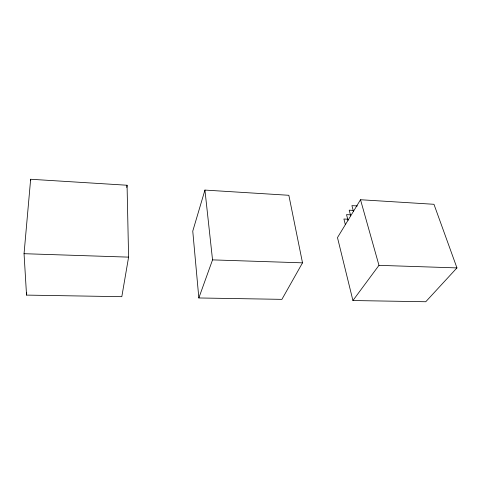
<?xml version="1.0" encoding="UTF-8"?>
<svg xmlns="http://www.w3.org/2000/svg" width="481" height="481" viewBox="0 0 481 481"><rect width="100%" height="100%" fill="white"/><g stroke="black" fill="none" stroke-linecap="round" stroke-linejoin="round"><path stroke-width="0.72" d="M26.539 295.1L24.05 253.697L30.646 179.257L127.062 185.239L128.595 257.131L121.813 296.687L26.539 295.1L26.72 292.857M126.743 187.452L127.062 185.239M204.936 190.079L192.761 231.139L198.839 297.967L281.908 299.35L302.513 262.836L288.847 195.286L204.936 190.079L212.542 259.884L198.839 297.967M360.51 199.735L337.482 237.59L352.922 300.529L425.757 301.743L456.95 267.905L433.964 204.293L360.51 199.735L378.968 265.344L352.922 300.529M24.05 253.697L128.595 257.131M212.542 259.884L302.513 262.836M378.968 265.344L456.95 267.905M347.913 219.222L343.903 219.011L345.358 224.669M350.565 214.851L346.524 214.628L348.01 220.31M353.264 210.401L349.194 210.173L350.709 215.873M357.383 205.952L351.912 205.627L353.457 211.357M30.646 179.257L30.706 180.748"/></g></svg>
